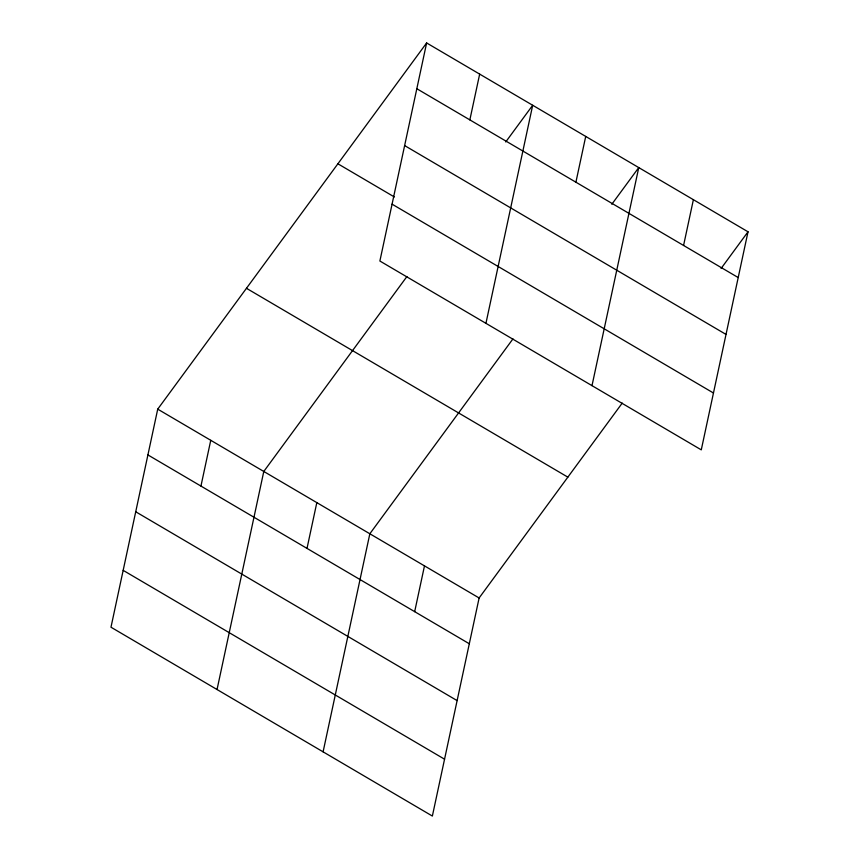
<?xml version="1.0" encoding="UTF-8"?>
<svg xmlns="http://www.w3.org/2000/svg" width="859" height="859" viewBox="0 0 859 859"><rect width="100%" height="100%" fill="white"/><g stroke="black" fill="none" stroke-linecap="round" stroke-linejoin="round"><path stroke-width="1.29" d="M426.633 42.95L379.882 261.018L701.277 449.858L748.017 231.79L426.633 42.95L157.723 409.142L110.983 627.21L432.367 816.05L479.118 597.982L622.238 403.086M200.942 486.076L210.756 440.302M217.037 689.53L263.788 471.462L406.908 276.555M307.007 548.396L316.821 502.622M323.091 751.84L369.842 533.772L512.963 338.876M469.852 119.884L479.666 74.11M414.672 611.662L424.486 565.877M485.936 323.338L532.687 105.27L505.747 141.95M575.906 182.205L585.72 136.431M592.001 385.648L638.752 167.591L611.812 204.27M683.571 245.47L693.385 199.685M721.088 268.48L748.017 231.79M416.819 88.724L738.214 277.564M404.632 145.579L726.016 334.419M337.898 163.79L394.378 196.979M392.069 204.163L713.464 393.003M246.469 288.302L567.853 477.142M157.723 409.142L479.118 597.982M147.909 454.916L469.304 643.756M135.722 511.771L457.117 700.611M123.17 570.355L444.554 759.195"/></g></svg>
